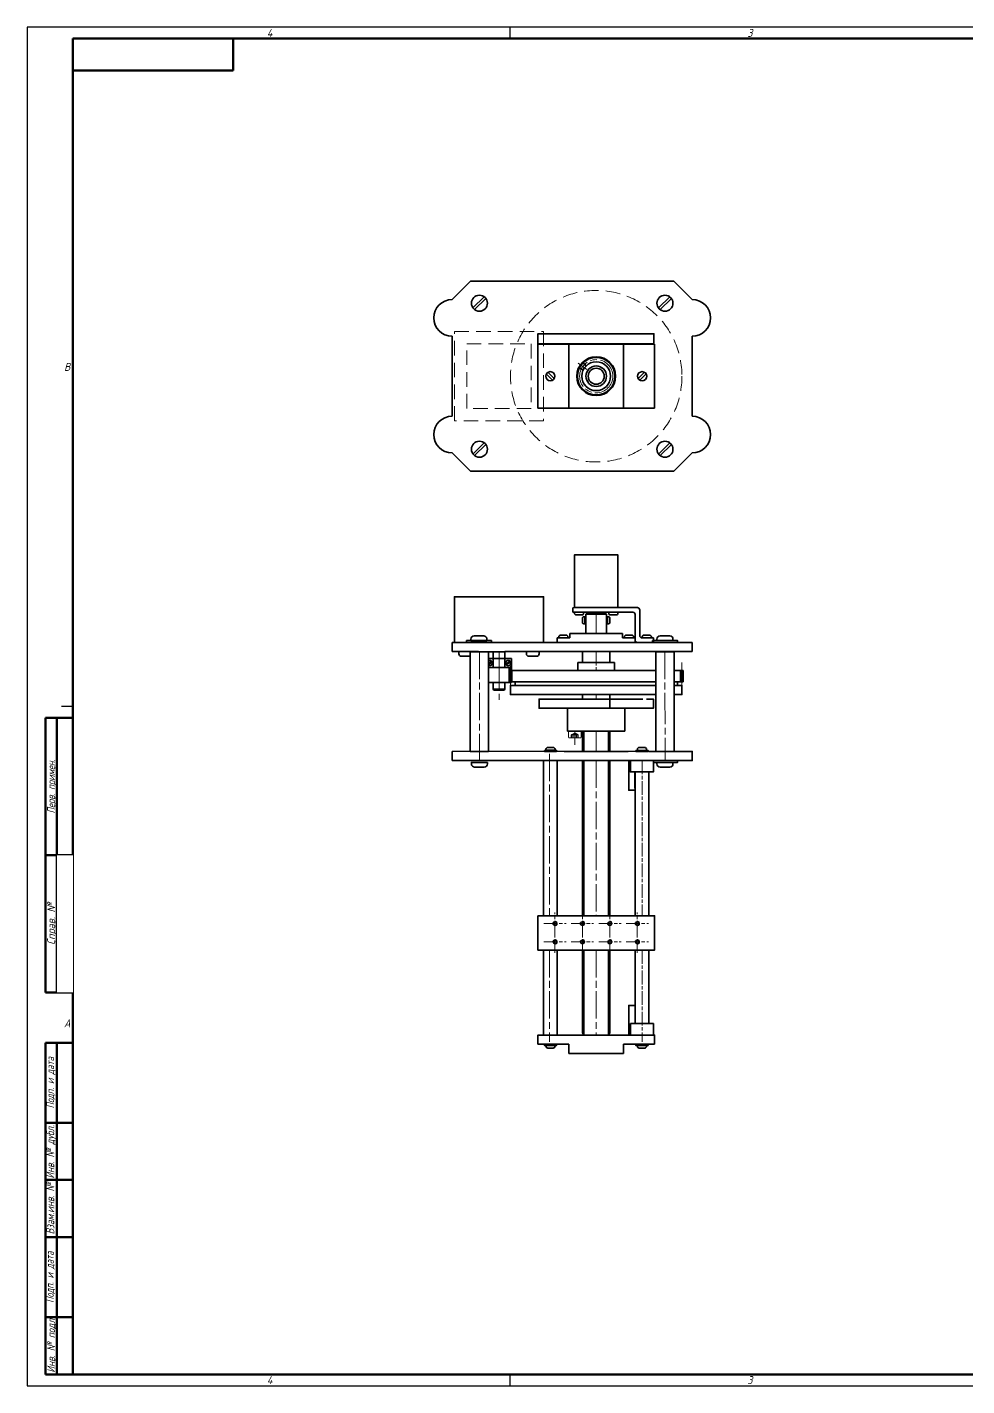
# Model space of a CAD drawing. Header units: millimetres. Extents: x -1657 to 2092, y -1414 to 1302.
# Drawn here: x 0 to 411, y -675 to -81 of the extents above; entities that cross this region are included whole.
import ezdxf
from ezdxf.enums import TextEntityAlignment as Align

# ---------------------------------------------------------------- set-up
doc = ezdxf.new("R2010")
doc.units = ezdxf.units.MM
doc.set_wipeout_variables(frame=1)
for name, pattern in [('AM_ISO02W050', [7.5, 6, -1.5]), ('AM_ISO02W050x2', [3.75, 3, -0.75]), ('AM_ISO08W050', [18, 12, -1.5, 3, -1.5]), ('AM_ISO08W050x2', [9, 6, -0.75, 1.5, -0.75]), ('HIDDEN', [9.525, 6.35, -3.175])]:
    doc.linetypes.add(name, pattern=pattern)
doc.layers.get('0').update_dxf_attribs({"lineweight": 80})
for name, color, linetype, lineweight in [('AM_0', 7, 'Continuous', 35), ('AM_0N', 7, 'Continuous', 15), ('AM_3N', 6, 'AM_ISO02W050', 25), ('AM_4', 3, 'Continuous', 15), ('AM_7', 4, 'AM_ISO08W050', 15), ('AM_BOR', 7, 'Continuous', 35), ('окружности', 100, 'HIDDEN', 15), ('основные', 7, 'Continuous', 35)]:
    doc.layers.add(name, color=color, linetype=linetype, lineweight=lineweight)
doc.styles.add('ACGOSTTS', font='geniso.shx', dxfattribs={"oblique": 15})

# ---------------------------------------------------------------- blocks, each defined once
blk = doc.blocks.new('GOST_A1_LANDSCAPE')
at = {"layer": 'AM_BOR', "color": 1, "lineweight": 25}
for p, q in [((841, 594), (0, 594)), ((0, 594), (0, 0)), ((211, 594), (211, 589)), ((20, 297), (15, 297)), ((0, 0), (841, 0)), ((211, 5), (211, 0))]:
    blk.add_line(p, q, dxfattribs=at)
at = {"layer": 'AM_BOR', "color": 7, "lineweight": 50}
for p, q in [((836, 589), (20, 589)), ((20, 589), (20, 5)), ((20, 5), (836, 5))]:
    blk.add_line(p, q, dxfattribs=at)
at = {"layer": 'AM_BOR', "color": 1, "lineweight": 25, "style": 'ACGOSTTS', "oblique": 15}
for s, p in [('4', (106, 591.5)), ('3', (316, 591.5)), ('B', (17.5, 445.5)), ('A', (17.5, 158.5)), ('4', (106, 2.5)), ('3', (316, 2.5))]:
    blk.add_text(s, height=3.5, dxfattribs=at).set_placement(p, align=Align.MIDDLE_CENTER)
blk = doc.blocks.new('GOST_EXT12')
at = {"layer": 'AM_BOR', "color": 7, "lineweight": 50, "ltscale": 0.3}
for p, q in [((0, 287), (-12, 287)), ((-12, 287), (-12, 167)), ((-7, 167), (-7, 287)), ((0, 167), (0, 287)), ((-12, 227), (0, 227)), ((-12, 167), (0, 167))]:
    blk.add_line(p, q, dxfattribs=at)
at = {"layer": 'AM_BOR', "color": 7, "lineweight": 50}
for p, q in [((0, 145), (-12, 145)), ((-12, 145), (-12, 110)), ((-12, 0), (-12, 145)), ((-7, 0), (-7, 145)), ((0, 145), (0, 0)), ((0, 110), (-12, 110)), ((-12, 110), (-12, 85)), ((0, 85), (-12, 85)), ((-12, 85), (-12, 60)), ((0, 60), (-12, 60)), ((-12, 60), (-12, 25)), ((0, 25), (-12, 25)), ((-12, 25), (-12, 0)), ((0, 0), (-12, 0))]:
    blk.add_line(p, q, dxfattribs=at)
at = {"layer": 'AM_BOR', "color": 1, "lineweight": 25, "style": 'ACGOSTTS', "oblique": 15}
for s, width, p in [('Перв. примен.', 0.821392, (-9.5, 257)), ('Подп. и дата', 0.842977, (-9.95, 127.5)), ('Инв. № дубл.', 0.891828, (-9.9, 97.31)), ('Взам.инв. №', 0.899981, (-9.9, 72.5)), ('Подп. и дата', 0.842977, (-10.13, 42.5)), ('Инв. № подл', 0.910904, (-9.5, 12.5))]:
    blk.add_text(s, height=3.5, rotation=90, dxfattribs=dict(at, width=width)).set_placement(p, align=Align.MIDDLE_CENTER)
blk.add_text('Справ. №', height=3.5, rotation=90, dxfattribs=at).set_placement((-9.5, 197), align=Align.MIDDLE_CENTER)
at = {"layer": 'AM_BOR', "color": 2, "lineweight": 25, "style": 'ACGOSTTS', "oblique": 15, "width": 0.8}
for tag, p in [('GEN-TITLE-FREF{16}', (-3.5, 257)), ('GEN-TITLE-RPARTNO{16}', (-3.5, 197)), ('GEN-TITLE-SDT2{10}', (-3.5, 127.5)), ('GEN-TITLE-CSTKN{7}', (-3.5, 97.5)), ('GEN-TITLE-RSTKN{7}', (-3.5, 72.5)), ('GEN-TITLE-SDT1{10}', (-3.5, 42.5)), ('GEN-TITLE-STKN{7}', (-3.5, 12.5))]:
    blk.add_attdef(tag, text='', height=3.17, rotation=90, dxfattribs=at).set_placement(p, align=Align.MIDDLE_CENTER)
blk.add_wipeout([(-7, 227), (-7, 167), (0, 167), (0, 227)])
blk = doc.blocks.new('GOST_EXT3_L')
at = {"layer": 'AM_BOR', "color": 7, "lineweight": 50}
for p, q in [((0, 0), (70, 0)), ((0, -14), (0, 0)), ((70, 0), (70, -14)), ((70, -14), (0, -14))]:
    blk.add_line(p, q, dxfattribs=at)
at = {"layer": 'AM_BOR', "color": 2, "lineweight": 25, "style": 'ACGOSTTS', "oblique": 15, "width": 0.8}
blk.add_attdef('GEN-TITLE-PARTNO{11.7}', text='', height=5, rotation=180, dxfattribs=at).set_placement((35, -7), align=Align.MIDDLE_CENTER)

msp = doc.modelspace()

# ---------------------------------------------------------------- linework, layer by layer
at = {"layer": 'AM_0'}
for p, q in [((203.795, -354.39), (203.795, -361.376)), ((203.795, -354.39), (208.795, -354.39)), ((208.795, -354.376), (208.795, -361.376)), ((211.795, -361.376), (201.732, -361.376)), ((240.795, -359.188), (240.795, -362.626)), ((256.795, -359.188), (240.795, -359.188)), ((256.795, -359.188), (256.795, -362.626)), ((211.795, -367.876), (201.732, -367.876)), ((203.795, -367.876), (203.795, -370.797)), ((208.795, -367.876), (203.795, -367.876)), ((208.795, -367.876), (208.795, -370.797)), ((210.795, -362.626), (210.795, -367.626)), ((274.858, -362.626), (210.795, -362.626)), ((242.795, -367.626), (210.795, -367.626)), ((211.795, -362.376), (211.795, -367.876)), ((211.92, -362.626), (211.92, -367.626)), ((256.795, -362.626), (240.795, -362.626)), ((254.795, -362.626), (242.795, -362.626)), ((274.858, -367.626), (254.795, -367.626)), ((286.795, -362.626), (282.858, -362.626)), ((286.795, -367.626), (282.858, -367.626)), ((285.67, -362.626), (285.67, -367.626)), ((286.795, -362.626), (286.795, -367.626)), ((203.795, -370.797), (204.062, -371.2)), ((208.528, -371.2), (204.062, -371.2)), ((208.795, -370.797), (208.528, -371.2))]:
    msp.add_line(p, q, dxfattribs=at)
for centre in [(230.753, -473.244), (242.753, -473.244), (254.753, -473.244), (266.753, -473.244), (230.753, -481.244), (242.753, -481.244), (254.753, -481.244), (266.753, -481.244)]:
    msp.add_circle(centre, 0.783, dxfattribs=at)
at = {"layer": 'AM_0N'}
for p, q in [((236.68, -391.822), (236.68, -389.122)), ((237.93, -389.122), (236.68, -389.122)), ((240.93, -389.122), (237.93, -389.122)), ((242.18, -389.122), (240.93, -389.122)), ((242.18, -391.822), (242.18, -389.122)), ((241.88, -392.122), (236.98, -392.122))]:
    msp.add_line(p, q, dxfattribs=at)
for centre, start, end in [((236.98, -391.822), 180, 270), ((241.88, -391.822), 270, 0)]:
    msp.add_arc(centre, 0.3, start, end, dxfattribs=at)
at = {"layer": 'AM_3N', "linetype": 'AM_ISO02W050x2'}
for p, q in [((237.986, -390.822), (239.43, -389.989)), ((237.986, -392.122), (237.986, -390.822)), ((238.708, -392.122), (238.708, -390.822)), ((240.873, -390.822), (239.43, -389.989)), ((240.151, -392.122), (240.151, -390.822)), ((240.873, -392.122), (240.873, -390.822))]:
    msp.add_line(p, q, dxfattribs=at)
for centre, radius, start, end in [((238.347, -391.286), 0.588, 52.121121, 127.878879), ((239.43, -392.864), 2.166, 70.528779, 109.471221), ((240.512, -391.286), 0.588, 52.121121, 127.878879)]:
    msp.add_arc(centre, radius, start, end, dxfattribs=at)
at = {"layer": 'AM_4'}
for centre in [(230.771, -473.217), (242.771, -473.217), (254.771, -473.217), (266.771, -473.217), (230.771, -481.217), (242.771, -481.217), (254.771, -481.217), (266.771, -481.217)]:
    msp.add_arc(centre, 1.007, 159.312418, 75.104493, dxfattribs=at)
at = {"layer": 'AM_7', "linetype": 'AM_ISO08W050x2'}
for p, q in [((240.882, -228.304), (244.747, -231.065)), ((206.295, -359.376), (206.295, -354.39)), ((248.795, -354.376), (248.795, -362.626)), ((239.43, -389.122), (239.43, -395.368)), ((268.854, -401.985), (268.854, -469.832)), ((230.753, -478.126), (230.753, -468.361)), ((242.753, -478.126), (242.753, -468.361)), ((254.753, -478.126), (254.753, -468.361)), ((266.753, -478.126), (266.753, -468.361)), ((225.871, -473.244), (235.636, -473.244)), ((237.871, -473.244), (247.636, -473.244)), ((249.871, -473.244), (259.636, -473.244)), ((261.871, -473.244), (271.636, -473.244)), ((230.753, -486.126), (230.753, -476.361)), ((242.753, -486.126), (242.753, -476.361)), ((254.753, -486.126), (254.753, -476.361)), ((266.753, -486.126), (266.753, -476.361)), ((225.871, -481.244), (235.636, -481.244)), ((237.871, -481.244), (247.636, -481.244)), ((249.871, -481.244), (259.636, -481.244)), ((261.871, -481.244), (271.636, -481.244)), ((268.854, -484.832), (268.854, -525.017))]:
    msp.add_line(p, q, dxfattribs=at)
at = {"layer": 'AM_7'}
for p, q in [((248.795, -337.954), (248.795, -346.376)), ((197.732, -354.376), (197.732, -401.985)), ((278.858, -354.376), (278.858, -374.122)), ((206.295, -359.376), (206.295, -375.376)), ((211.263, -360.459), (211.295, -371.376)), ((211.295, -360.459), (211.295, -371.126)), ((286.295, -359.126), (286.295, -371.126)), ((248.793, -373.122), (248.793, -375.122)), ((278.858, -374.122), (278.906, -401.985)), ((248.793, -389.122), (248.792, -397.985)), ((228.331, -398.985), (228.331, -469.832)), ((248.792, -401.985), (248.789, -469.832)), ((231.792, -437.485), (231.789, -469.832)), ((265.782, -437.485), (265.785, -469.832)), ((228.331, -484.832), (228.331, -525.017)), ((231.788, -484.832), (231.784, -522.017)), ((248.788, -484.832), (248.787, -522.091)), ((265.786, -484.832), (265.789, -517.017))]:
    msp.add_line(p, q, dxfattribs=at)
msp.add_circle((248.795, -233.964), 7.25, dxfattribs=at)
at = {"layer": 'окружности'}
for points in [[(186.795, -214.464), (225.795, -214.464), (225.795, -253.464), (186.795, -253.464)], [(192.195, -219.864), (220.395, -219.864), (220.395, -248.064), (192.195, -248.064)]]:
    msp.add_lwpolyline(points, close=True, dxfattribs=at)
msp.add_circle((248.795, -233.964), 37.5, dxfattribs=at)
at = {"layer": 'основные'}
for p, q in [((199.835, -199.241), (194.924, -204.129)), ((195.63, -204.838), (200.54, -199.95)), ((280.961, -199.241), (276.05, -204.129)), ((276.756, -204.838), (281.666, -199.95)), ((223.295, -219.964), (223.295, -247.964)), ((274.295, -219.964), (223.295, -219.964)), ((236.795, -219.964), (236.795, -247.964)), ((260.795, -247.964), (260.795, -219.964)), ((274.295, -247.964), (274.295, -219.964)), ((229.726, -235.685), (226.981, -232.953)), ((227.687, -232.244), (230.432, -234.976)), ((269.904, -232.244), (267.159, -234.976)), ((267.864, -235.685), (270.609, -232.953)), ((223.295, -247.964), (274.295, -247.964)), ((223.295, -247.964), (274.295, -247.964)), ((199.835, -263.091), (194.924, -267.979)), ((195.63, -268.687), (200.54, -263.8)), ((280.961, -263.091), (276.05, -267.979)), ((276.756, -268.687), (281.666, -263.8)), ((238.595, -335.184), (240.511, -335.123)), ((238.595, -337.123), (238.595, -335.184)), ((245.045, -337.123), (238.595, -337.123)), ((242.495, -338.323), (240.095, -338.323)), ((244.895, -337.376), (244.295, -337.976)), ((244.295, -341.474), (244.295, -337.976)), ((244.295, -337.976), (250.795, -337.976)), ((252.695, -337.123), (244.719, -337.123)), ((244.895, -337.376), (246.795, -337.376)), ((246.795, -337.376), (246.795, -337.123)), ((246.795, -337.376), (250.795, -337.376)), ((248.795, -335.123), (253.995, -335.123)), ((250.795, -337.376), (250.795, -337.123)), ((252.695, -337.376), (250.795, -337.376)), ((250.795, -337.976), (253.295, -337.976)), ((255.511, -335.123), (252.545, -335.123)), ((252.545, -337.123), (264.795, -337.123)), ((252.695, -337.376), (253.295, -337.976)), ((253.295, -341.474), (253.295, -337.976)), ((257.145, -338.323), (255.445, -338.323)), ((265.795, -338.123), (265.795, -349.376)), ((243.795, -339.874), (243.795, -339.174)), ((243.795, -339.874), (244.295, -339.874)), ((243.795, -341.474), (243.795, -339.874)), ((243.795, -342.174), (243.795, -341.474)), ((243.795, -341.474), (244.295, -341.474)), ((244.295, -346.376), (244.295, -341.474)), ((253.795, -339.874), (253.295, -339.874)), ((253.295, -346.376), (253.295, -341.474)), ((253.795, -341.474), (253.295, -341.474)), ((253.795, -339.874), (253.795, -339.174)), ((253.795, -341.474), (253.795, -339.874)), ((253.795, -342.174), (253.795, -341.474)), ((185.795, -350.376), (185.795, -354.376)), ((192.195, -350.376), (197.512, -350.376)), ((196.795, -350.376), (218.814, -350.376)), ((197.512, -350.376), (206.295, -350.376)), ((218.814, -350.376), (225.795, -350.376)), ((230.795, -350.376), (227.795, -350.376)), ((228.079, -350.376), (233.662, -350.376)), ((230.795, -350.376), (268.654, -350.376)), ((237.295, -348.376), (231.795, -348.376)), ((231.795, -348.376), (231.795, -350.376)), ((234.945, -347.176), (233.945, -347.176)), ((236.795, -350.376), (235.229, -350.376)), ((260.295, -346.376), (237.295, -346.376)), ((237.295, -346.376), (237.295, -348.376)), ((240.095, -346.376), (260.295, -346.376)), ((260.295, -346.376), (260.295, -348.376)), ((260.295, -348.376), (265.795, -348.376)), ((260.795, -350.376), (262.362, -350.376)), ((262.362, -350.376), (260.795, -350.376)), ((262.295, -347.176), (263.995, -347.176)), ((265.579, -350.376), (263.929, -350.376)), ((263.929, -350.376), (264.012, -350.376)), ((271.079, -350.376), (265.579, -350.376)), ((265.795, -348.376), (265.795, -350.376)), ((290.795, -350.376), (271.079, -350.376)), ((290.795, -354.376), (290.795, -350.376)), ((196.795, -354.39), (203.795, -354.39)), ((215.795, -354.376), (208.795, -354.376)), ((215.795, -354.376), (236.795, -354.376)), ((269.512, -354.376), (230.588, -354.376)), ((242.795, -354.376), (242.795, -359.188)), ((254.795, -354.376), (242.795, -354.376)), ((248.795, -354.376), (253.295, -354.376)), ((254.795, -354.376), (254.795, -359.188)), ((269.512, -354.376), (290.795, -354.376)), ((201.732, -357.376), (211.795, -357.376)), ((203.168, -358.599), (201.732, -359.495)), ((201.732, -359.934), (203.352, -358.924)), ((209.275, -359.887), (211.105, -358.545)), ((209.495, -360.187), (209.275, -359.887)), ((211.338, -358.836), (209.495, -360.187)), ((210.709, -367.876), (210.709, -361.376)), ((211.795, -357.376), (211.795, -361.376)), ((211.795, -362.376), (211.795, -361.376)), ((274.858, -358.508), (274.858, -380.237)), ((282.858, -358.508), (282.858, -385.554)), ((211.295, -362.376), (211.295, -362.876)), ((213.295, -369.122), (213.295, -367.626)), ((242.795, -367.623), (240.795, -367.622)), ((284.295, -369.122), (284.295, -367.626)), ((203.795, -370.797), (208.795, -370.797)), ((242.795, -373.122), (242.795, -375.122)), ((254.795, -373.122), (254.795, -377.058)), ((254.795, -377.058), (254.795, -379.122)), ((242.794, -389.122), (242.793, -397.985)), ((243.401, -389.122), (243.401, -397.985)), ((254.181, -397.985), (254.182, -389.122)), ((254.795, -389.122), (254.794, -397.985)), ((185.795, -397.985), (278.899, -397.826)), ((185.795, -397.985), (185.795, -401.985)), ((197.732, -401.985), (185.795, -401.985)), ((278.906, -401.985), (197.732, -401.985)), ((234.792, -397.985), (242.793, -397.985)), ((234.792, -401.985), (242.793, -401.986)), ((254.794, -401.985), (238.793, -401.986)), ((242.793, -401.985), (242.79, -469.832)), ((242.793, -397.985), (262.792, -397.985)), ((243.401, -401.985), (243.401, -469.832)), ((254.177, -469.832), (254.181, -401.985)), ((254.794, -401.985), (254.79, -469.832)), ((262.792, -397.985), (254.794, -397.985)), ((262.792, -401.985), (254.794, -401.985)), ((265.917, -401.985), (265.656, -401.985)), ((290.795, -397.985), (290.795, -401.985)), ((265.656, -406.985), (265.656, -414.008)), ((265.656, -414.008), (265.786, -414.008)), ((242.789, -484.832), (242.787, -521.017)), ((243.401, -484.832), (243.401, -522.017)), ((254.174, -522.017), (254.176, -484.832)), ((254.789, -484.832), (254.787, -520.976)), ((237.437, -522.017), (261.863, -522.017)), ((238.787, -522.017), (239.287, -522.017)), ((239.287, -522.017), (244.287, -522.017)), ((242.494, -522.017), (239.287, -522.017)), ((242.787, -521.017), (243.401, -522.017)), ((254.787, -520.976), (254.174, -522.017)), ((261.153, -522.017), (265.153, -522.017)), ((265.006, -522.017), (266.573, -522.017)), ((265.782, -522.017), (267.349, -522.017)), ((236.786, -526.017), (223.287, -526.017)), ((236.782, -530.017), (236.786, -526.017)), ((260.792, -530.017), (260.789, -526.017)), ((260.789, -526.017), (274.287, -526.017)), ((240.282, -530.017), (257.292, -530.017))]:
    msp.add_line(p, q, dxfattribs=at)
for points in [[(185.795, -200.464), (193.795, -192.464), (282.795, -192.464), (290.795, -200.464)], [(185.795, -251.464), (185.795, -216.464)], [(290.795, -216.464), (290.795, -251.464)], [(290.795, -267.464), (290.795, -267.464), (282.795, -275.464), (193.795, -275.464), (185.795, -267.464)], [(240.512, -335.123), (239.295, -335.123), (239.295, -312.123), (258.295, -312.123), (258.295, -335.123), (240.512, -335.123)], [(197.512, -350.376), (185.795, -350.376)], [(203.051, -350.376), (199.079, -350.376)], [(227.795, -350.376), (224.795, -350.376)], [(231.795, -350.376), (229.795, -350.376), (228.079, -350.376)], [(265.795, -350.376), (267.795, -350.376), (269.512, -350.376)], [(271.079, -350.376), (272.795, -350.376)], [(185.795, -354.376), (197.269, -354.376)], [(201.732, -367.876), (201.732, -397.985), (193.732, -397.985), (193.732, -354.39), (201.732, -354.39), (201.732, -367.876)], [(274.858, -362.626), (274.858, -354.39), (282.858, -354.39), (282.858, -362.626)], [(225.186, -373.122), (211.294, -373.122), (211.294, -369.122), (242.795, -369.122)], [(269.755, -373.122), (211.295, -373.122), (211.295, -369.122), (274.858, -369.122)], [(242.795, -373.122), (228.385, -373.122)], [(254.795, -369.122), (274.858, -369.122)], [(269.201, -373.122), (255.751, -373.122)], [(274.858, -373.122), (269.915, -373.122)], [(274.858, -373.122), (272.401, -373.122)], [(282.858, -373.122), (282.906, -397.985), (274.906, -397.985), (274.858, -373.122)], [(282.858, -369.122), (286.294, -369.122), (286.294, -373.122), (282.858, -373.122)], [(282.858, -369.122), (286.294, -369.122), (286.294, -373.122), (282.858, -373.122)], [(242.794, -379.122), (223.793, -379.122), (223.793, -375.122), (225.186, -375.122)], [(270.77, -375.122), (273.793, -375.122), (273.793, -379.122), (223.793, -379.122), (223.793, -375.122), (269.052, -375.122)], [(228.391, -375.122), (242.795, -375.122)], [(236.68, -389.122), (236.292, -389.122), (236.292, -379.122), (242.794, -379.122)], [(272.387, -375.122), (273.793, -375.122), (273.793, -379.122), (254.795, -379.122)], [(254.795, -379.122), (261.292, -379.122), (261.292, -389.122), (254.795, -389.122)], [(255.751, -375.122), (269.181, -375.122)], [(242.794, -389.122), (242.18, -389.122)], [(227.792, -401.985), (185.795, -401.985)], [(225.796, -469.832), (225.795, -401.985), (229.163, -401.985)], [(228.331, -401.985), (231.788, -401.985), (231.788, -469.832)], [(265.786, -414.985), (263.017, -414.985), (263.017, -401.985), (265.786, -401.985)], [(267.782, -401.985), (263.782, -401.985), (263.782, -406.985), (271.778, -406.985)], [(267.782, -401.985), (265.786, -401.985)], [(271.782, -397.985), (290.795, -397.985), (290.795, -401.985), (269.782, -401.985)], [(271.778, -406.985), (273.782, -406.985), (273.782, -401.985), (269.782, -401.985)], [(271.778, -401.985), (271.778, -401.985), (269.782, -401.985)], [(273.358, -401.985), (284.358, -401.985), (284.358, -402.785), (273.782, -402.785)], [(265.786, -406.985), (265.786, -469.832)], [(271.778, -469.832), (271.778, -406.985)], [(227.792, -522.017), (225.796, -522.017), (225.796, -484.832)], [(231.788, -484.832), (231.788, -522.017), (229.792, -522.017)], [(265.786, -484.832), (265.786, -517.017)], [(271.778, -517.017), (271.778, -484.832)], [(265.786, -522.017), (263.017, -522.017), (263.017, -509.017), (265.786, -509.017)], [(229.792, -522.017), (223.287, -522.017), (223.287, -526.017)], [(231.437, -522.017), (237.437, -522.017)], [(266.153, -522.017), (266.153, -522.017), (260.153, -522.017)], [(272.788, -517.017), (263.794, -517.017), (263.794, -522.017), (267.782, -522.017)], [(265.786, -522.017), (267.782, -522.017)], [(267.782, -522.017), (274.287, -522.017), (274.287, -526.017)], [(269.782, -522.017), (273.794, -522.017), (273.794, -517.017), (271.782, -517.017)], [(269.782, -522.017), (274.287, -522.017), (274.287, -526.017)], [(269.782, -522.017), (271.778, -522.017)], [(236.782, -530.017), (240.282, -530.017)], [(260.792, -530.017), (257.292, -530.017)]]:
    msp.add_lwpolyline(points, dxfattribs=at)
for points in [[(223.295, -219.864), (274.049, -219.864), (274.049, -215.424), (223.295, -215.424)], [(225.795, -350.376), (225.795, -330.376), (186.795, -330.376), (186.795, -350.376)], [(192.012, -349.576), (203.012, -349.576), (203.012, -350.376), (192.012, -350.376)], [(273.358, -349.569), (284.358, -349.569), (284.358, -350.369), (273.358, -350.369)], [(211.92, -362.626), (274.858, -362.626), (274.858, -367.626), (211.92, -367.626)], [(236.292, -379.122), (261.292, -379.122), (261.292, -389.122), (236.292, -389.122)], [(226.126, -397.541), (226.126, -397.985), (231.459, -397.985), (231.459, -397.541)], [(266.115, -397.541), (266.115, -397.985), (271.448, -397.985), (271.448, -397.541)], [(223.289, -469.832), (274.289, -469.832), (274.289, -484.832), (223.289, -484.832)], [(226.126, -526.073), (226.126, -526.517), (231.459, -526.517), (231.459, -526.073)], [(266.115, -526.073), (266.115, -526.517), (271.449, -526.517), (271.449, -526.073)]]:
    msp.add_lwpolyline(points, close=True, dxfattribs=at)
for points in [[(240.795, -338.323), (240.095, -338.323, -0.4142136), (239.295, -337.523), (239.295, -337.123), (243.295, -337.123), (243.295, -337.523, -0.4142136), (242.495, -338.323), (241.795, -338.323)], [(255.795, -338.323), (255.095, -338.323, -0.4142136), (254.295, -337.523), (254.295, -337.123), (258.295, -337.123), (258.295, -337.523, -0.4142136), (257.495, -338.323), (256.795, -338.323)], [(271.795, -350.376), (273.813, -350.376), (273.813, -348.376), (268.795, -348.376, -0.4142136), (267.795, -347.376), (267.795, -337.123), (267.795, -336.123, 0.4142136), (266.795, -335.123), (257.078, -335.123)], [(233.945, -347.176), (233.245, -347.176, 0.4142136), (232.445, -347.976), (232.445, -348.376), (236.445, -348.376), (236.445, -347.976, 0.4142136), (235.645, -347.176), (234.945, -347.176)], [(263.645, -347.176), (264.345, -347.176, -0.4142136), (265.145, -347.976), (265.145, -348.376), (261.145, -348.376), (261.145, -347.976, -0.4142136), (261.945, -347.176), (262.645, -347.176)], [(271.397, -347.176), (272.097, -347.176, -0.4142136), (272.897, -347.976), (272.897, -348.376), (268.897, -348.376), (268.897, -347.976, -0.4142136), (269.697, -347.176), (271.397, -347.176)], [(194.282, -354.39), (194.282, -354.376), (188.782, -354.376), (188.782, -355.376, 0.4142136), (189.782, -356.376), (193.282, -356.376, 0.117231), (193.732, -356.269, 0.117231)], [(229.292, -396.285), (229.992, -396.285, -0.4142136), (230.792, -397.085), (230.792, -397.485), (226.792, -397.485), (226.792, -397.085, -0.4142136), (227.592, -396.285), (229.292, -396.285)], [(228.292, -396.285), (227.592, -396.285, 0.4142136), (226.792, -397.085), (226.792, -397.485)], [(226.792, -397.485), (226.792, -397.085, -0.4142136), (227.592, -396.285), (228.292, -396.285)], [(230.792, -397.485), (230.792, -397.085, 0.4142136), (229.992, -396.285), (228.292, -396.285)], [(229.292, -396.285), (229.992, -396.285, -0.4142136), (230.792, -397.085), (230.792, -397.485)], [(268.282, -396.285), (267.582, -396.285, 0.4142136), (266.782, -397.085), (266.782, -397.485)], [(266.782, -397.485), (266.782, -397.085, -0.4142136), (267.582, -396.285), (268.282, -396.285)], [(270.782, -397.485), (270.782, -397.085, 0.4142136), (269.982, -396.285), (268.282, -396.285)], [(269.282, -396.285), (269.982, -396.285, -0.4142136), (270.782, -397.085), (270.782, -397.485)], [(228.292, -527.717), (227.592, -527.717, -0.4142136), (226.792, -526.917), (226.792, -526.517), (230.792, -526.517), (230.792, -526.917, -0.4142136), (229.992, -527.717), (228.292, -527.717)], [(228.292, -527.717), (227.592, -527.717, -0.4142136), (226.792, -526.917), (226.792, -526.517), (230.792, -526.517), (230.792, -526.917, -0.4142136), (229.992, -527.717), (228.292, -527.717)], [(228.292, -527.717), (227.592, -527.717, -0.4142136), (226.792, -526.917), (226.792, -526.517)], [(226.792, -526.517), (226.792, -526.917, 0.4142136), (227.592, -527.717), (229.292, -527.717)], [(229.292, -527.717), (229.992, -527.717, 0.4142136), (230.792, -526.917), (230.792, -526.517)], [(230.792, -526.517), (230.792, -526.917, -0.4142136), (229.992, -527.717), (229.292, -527.717)], [(269.282, -527.717), (269.982, -527.717, 0.4142136), (270.782, -526.917), (270.782, -526.517), (266.782, -526.517), (266.782, -526.917, 0.4142136), (267.582, -527.717), (269.282, -527.717)], [(269.282, -527.717), (269.982, -527.717, 0.4142136), (270.782, -526.917), (270.782, -526.517), (266.782, -526.517), (266.782, -526.917, 0.4142136), (267.582, -527.717), (269.282, -527.717)], [(268.282, -527.717), (267.582, -527.717, -0.4142136), (266.782, -526.917), (266.782, -526.517)], [(266.782, -526.517), (266.782, -526.917, 0.4142136), (267.582, -527.717), (268.282, -527.717)], [(270.782, -526.517), (270.782, -526.917, -0.4142136), (269.982, -527.717), (268.282, -527.717)], [(269.282, -527.717), (269.982, -527.717, 0.4142136), (270.782, -526.917), (270.782, -526.517)]]:
    msp.add_lwpolyline(points, format="xyb", dxfattribs=at)
for points in [[(243.795, -339.174), (243.795, -342.174), (243.295, -342.174, -0.4142136), (242.795, -341.674), (242.795, -339.674, -0.4142136), (243.295, -339.174)], [(253.795, -339.174), (253.795, -342.174), (254.295, -342.174, 0.4142136), (254.795, -341.674), (254.795, -339.674, 0.4142136), (254.295, -339.174)], [(194.012, -349.584), (194.012, -348.884, -0.4142136), (195.412, -347.484), (199.612, -347.484, -0.4142136), (201.012, -348.884), (201.012, -349.584)], [(275.358, -349.576), (275.358, -348.876, -0.4142136), (276.758, -347.476), (280.958, -347.476, -0.4142136), (282.358, -348.876), (282.358, -349.576)], [(218.308, -355.376), (218.308, -354.376), (223.808, -354.376), (223.808, -355.376, -0.4142136), (222.808, -356.376), (219.308, -356.376, -0.4142136)], [(201.232, -402.785), (201.232, -403.485, -0.4142136), (199.832, -404.885), (195.632, -404.885, -0.4142136), (194.232, -403.485), (194.232, -402.785)], [(282.358, -402.785), (282.358, -403.485, -0.4142136), (280.958, -404.885), (276.758, -404.885, -0.4142136), (275.358, -403.485), (275.358, -402.785)]]:
    msp.add_lwpolyline(points, format="xyb", close=True, dxfattribs=at)
for centre, radius in [((197.732, -202.039), 3.5), ((278.858, -202.039), 3.5), ((248.795, -233.964), 8.5), ((248.795, -233.964), 8.2), ((248.795, -233.964), 6.3), ((248.795, -233.964), 4.5), ((248.795, -233.964), 3.5), ((228.707, -233.964), 2), ((268.884, -233.964), 2), ((197.732, -265.889), 3.5), ((278.858, -265.889), 3.5), ((210.3, -359.366), 1.15)]:
    msp.add_circle(centre, radius, dxfattribs=at)
for centre, radius, start, end in [((185.795, -208.464), 8, 90, 270), ((290.795, -208.464), 8, 270, 90), ((242.899, -229.745), 1.375, 194.519506, 282.1834), ((242.899, -229.745), 1.375, 6.640427, 94.304321), ((185.795, -259.464), 8, 90, 270), ((290.795, -259.464), 8, 270, 90), ((264.795, -338.123), 1, 0, 90), ((266.794, -349.373), 1, 180.010275, 270.010275), ((202.291, -359.366), 1.15, 240.947596, 119.052404)]:
    msp.add_arc(centre, radius, start, end, dxfattribs=at)

# ---------------------------------------------------------------- block references
at = {"layer": 'основные', "lineweight": 0}
for name, p in [('GOST_A1_LANDSCAPE', (0, -675.362)), ('GOST_EXT3_L', (20, -86.362))]:
    msp.add_blockref(name, p, dxfattribs=at)

# ---------------------------------------------------------------- next in the draw order: block references
msp.add_blockref('GOST_EXT12', (20, -670.362), dxfattribs=at)

doc.saveas('drawing.dxf')
